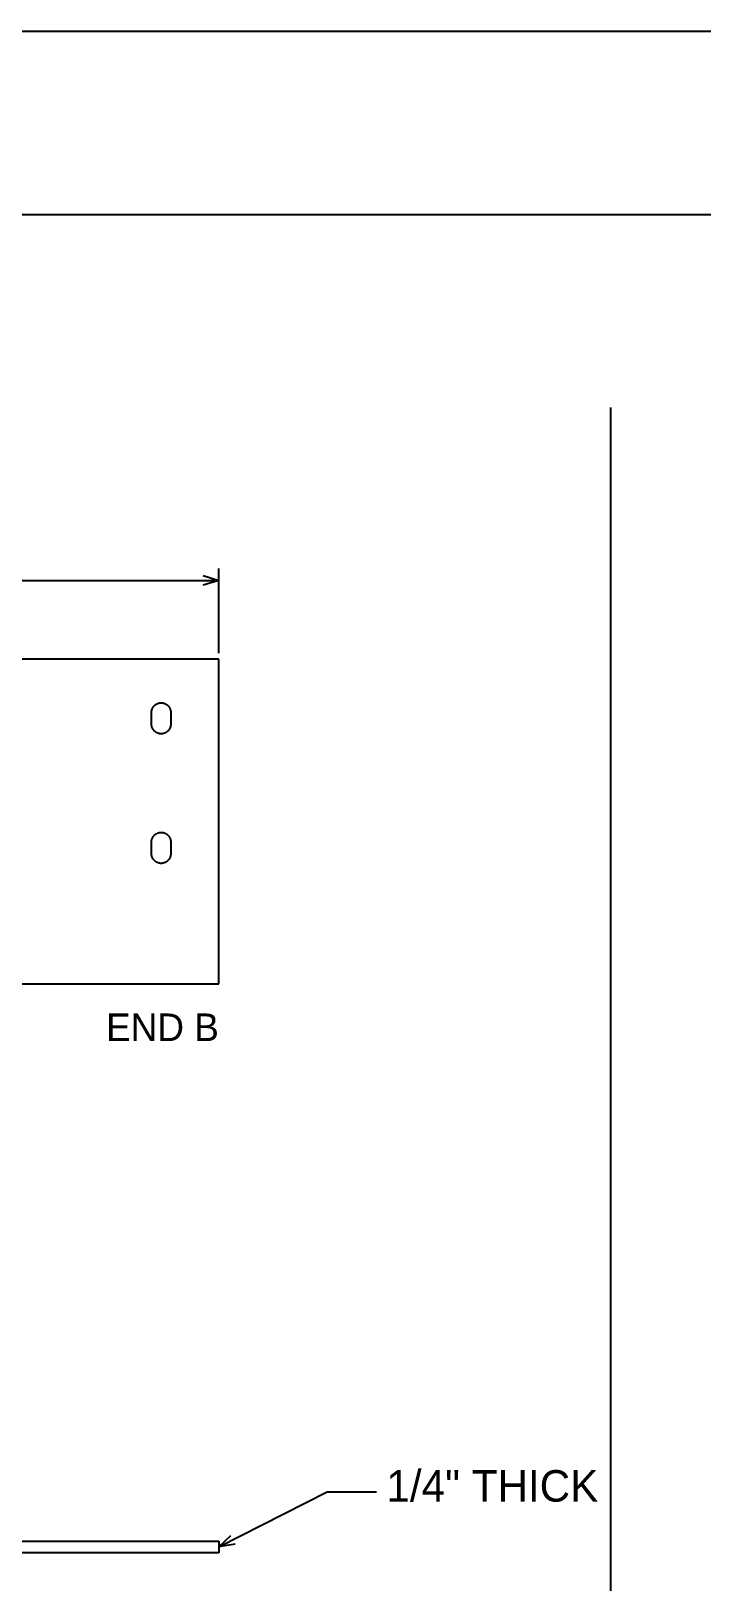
# Model space of a CAD drawing. Header units: inches. Extents: x 1.4 to 100.6, y 1.4 to 64.6.
# Drawn here: x 67.25 to 81.43, y 31.8 to 64.58 of the extents above; entities that cross this region are included whole.
import ezdxf
from ezdxf.enums import TextEntityAlignment as Align

# ---------------------------------------------------------------- set-up
doc = ezdxf.new("R2010")
doc.units = ezdxf.units.IN
doc.header["$MEASUREMENT"] = 0

msp = doc.modelspace()

# ---------------------------------------------------------------- linework, layer by layer
at = {"layer": 'ANNOTATION'}
for p, q in [((71.22, 51.432), (71.22, 53.223)), ((11.28, 52.973), (71.22, 52.973)), ((70.887, 53.078), (71.22, 52.973)), ((71.22, 52.973), (70.887, 52.869)), ((71.22, 32.542), (73.512, 33.708)), ((73.512, 33.708), (74.553, 33.708)), ((71.22, 32.542), (71.47, 32.786)), ((71.564, 32.6), (71.22, 32.542))]:
    msp.add_line(p, q, dxfattribs=at)
at = {"layer": 'OUTLINE'}
for p, q in [((1.417, 64.583), (100.583, 64.583)), ((1.417, 60.708), (100.583, 60.708)), ((79.5, 56.625), (79.5, 5.583)), ((71.22, 51.307), (11.28, 51.307)), ((71.22, 44.443), (71.22, 51.307)), ((69.797, 50.197), (69.798, 50.202)), ((69.797, 50.192), (69.797, 50.197)), ((69.797, 50.187), (69.797, 50.192)), ((69.797, 50.182), (69.797, 50.187)), ((69.797, 49.932), (69.797, 50.182)), ((69.798, 50.207), (69.799, 50.212)), ((69.798, 50.202), (69.798, 50.207)), ((69.799, 50.212), (69.8, 50.217)), ((69.8, 50.217), (69.801, 50.221)), ((69.801, 50.221), (69.802, 50.226)), ((69.802, 50.226), (69.803, 50.231)), ((69.803, 50.231), (69.804, 50.236)), ((69.804, 50.236), (69.806, 50.241)), ((69.806, 50.241), (69.807, 50.246)), ((69.807, 50.246), (69.809, 50.25)), ((69.809, 50.25), (69.811, 50.255)), ((69.811, 50.255), (69.812, 50.26)), ((69.812, 50.26), (69.814, 50.264)), ((69.814, 50.264), (69.816, 50.269)), ((69.816, 50.269), (69.819, 50.273)), ((69.819, 50.273), (69.821, 50.278)), ((69.821, 50.278), (69.823, 50.282)), ((69.823, 50.282), (69.826, 50.286)), ((69.826, 50.286), (69.828, 50.29)), ((69.828, 50.29), (69.831, 50.295)), ((69.831, 50.295), (69.834, 50.299)), ((69.834, 50.299), (69.837, 50.303)), ((69.837, 50.303), (69.84, 50.307)), ((69.84, 50.307), (69.843, 50.311)), ((69.843, 50.311), (69.846, 50.314)), ((69.846, 50.314), (69.85, 50.318)), ((69.85, 50.318), (69.853, 50.322)), ((69.853, 50.322), (69.856, 50.325)), ((69.856, 50.325), (69.86, 50.329)), ((69.86, 50.329), (69.864, 50.332)), ((69.864, 50.332), (69.867, 50.336)), ((69.867, 50.336), (69.871, 50.339)), ((69.871, 50.339), (69.875, 50.342)), ((69.875, 50.342), (69.879, 50.345)), ((69.879, 50.345), (69.883, 50.348)), ((69.883, 50.348), (69.887, 50.351)), ((69.887, 50.351), (69.891, 50.353)), ((69.891, 50.353), (69.896, 50.356)), ((69.896, 50.356), (69.9, 50.359)), ((69.9, 50.359), (69.904, 50.361)), ((69.904, 50.361), (69.909, 50.363)), ((69.909, 50.363), (69.913, 50.365)), ((69.913, 50.365), (69.918, 50.367)), ((69.918, 50.367), (69.922, 50.369)), ((69.922, 50.369), (69.927, 50.371)), ((69.927, 50.371), (69.932, 50.373)), ((69.932, 50.373), (69.936, 50.375)), ((69.936, 50.375), (69.941, 50.376)), ((69.941, 50.376), (69.946, 50.378)), ((69.946, 50.378), (69.951, 50.379)), ((69.951, 50.379), (69.956, 50.38)), ((69.956, 50.38), (69.96, 50.381)), ((69.96, 50.381), (69.965, 50.382)), ((69.965, 50.382), (69.97, 50.383)), ((69.97, 50.383), (69.975, 50.383)), ((69.975, 50.383), (69.98, 50.384)), ((69.98, 50.384), (69.985, 50.384)), ((69.985, 50.384), (69.99, 50.385)), ((69.99, 50.385), (69.995, 50.385)), ((69.995, 50.385), (70, 50.385)), ((70, 50.385), (70.005, 50.385)), ((70.005, 50.385), (70.01, 50.385)), ((70.01, 50.385), (70.015, 50.384)), ((70.015, 50.384), (70.02, 50.384)), ((70.02, 50.384), (70.025, 50.383)), ((70.025, 50.383), (70.03, 50.383)), ((70.03, 50.383), (70.035, 50.382)), ((70.035, 50.382), (70.04, 50.381)), ((70.04, 50.381), (70.044, 50.38)), ((70.044, 50.38), (70.049, 50.379)), ((70.049, 50.379), (70.054, 50.378)), ((70.054, 50.378), (70.059, 50.376)), ((70.059, 50.376), (70.064, 50.375)), ((70.064, 50.375), (70.068, 50.373)), ((70.068, 50.373), (70.073, 50.371)), ((70.073, 50.371), (70.078, 50.369)), ((70.078, 50.369), (70.082, 50.367)), ((70.082, 50.367), (70.087, 50.365)), ((70.087, 50.365), (70.091, 50.363)), ((70.091, 50.363), (70.096, 50.361)), ((70.096, 50.361), (70.1, 50.359)), ((70.1, 50.359), (70.104, 50.356)), ((70.104, 50.356), (70.109, 50.353)), ((70.109, 50.353), (70.113, 50.351)), ((70.113, 50.351), (70.117, 50.348)), ((70.117, 50.348), (70.121, 50.345)), ((70.121, 50.345), (70.125, 50.342)), ((70.125, 50.342), (70.129, 50.339)), ((70.129, 50.339), (70.133, 50.336)), ((70.133, 50.336), (70.136, 50.332)), ((70.136, 50.332), (70.14, 50.329)), ((70.14, 50.329), (70.144, 50.325)), ((70.144, 50.325), (70.147, 50.322)), ((70.147, 50.322), (70.15, 50.318)), ((70.15, 50.318), (70.154, 50.314)), ((70.154, 50.314), (70.157, 50.311)), ((70.157, 50.311), (70.16, 50.307)), ((70.16, 50.307), (70.163, 50.303)), ((70.163, 50.303), (70.166, 50.299)), ((70.166, 50.299), (70.169, 50.295)), ((70.169, 50.295), (70.172, 50.29)), ((70.172, 50.29), (70.174, 50.286)), ((70.174, 50.286), (70.177, 50.282)), ((70.177, 50.282), (70.179, 50.278)), ((70.179, 50.278), (70.181, 50.273)), ((70.181, 50.273), (70.184, 50.269)), ((70.184, 50.269), (70.186, 50.264)), ((70.186, 50.264), (70.188, 50.26)), ((70.188, 50.26), (70.189, 50.255)), ((70.189, 50.255), (70.191, 50.25)), ((70.191, 50.25), (70.193, 50.246)), ((70.193, 50.246), (70.194, 50.241)), ((70.194, 50.241), (70.196, 50.236)), ((70.196, 50.236), (70.197, 50.231)), ((70.197, 50.231), (70.198, 50.226)), ((70.198, 50.226), (70.199, 50.221)), ((70.199, 50.221), (70.2, 50.217)), ((70.2, 50.217), (70.201, 50.212)), ((70.201, 50.212), (70.202, 50.207)), ((70.202, 50.207), (70.202, 50.202)), ((70.202, 50.202), (70.203, 50.197)), ((70.203, 50.197), (70.203, 50.192)), ((70.203, 50.192), (70.203, 50.187)), ((70.203, 50.187), (70.203, 50.182)), ((70.203, 50.182), (70.203, 49.932)), ((69.797, 49.922), (69.797, 49.932)), ((69.798, 49.912), (69.797, 49.922)), ((69.799, 49.902), (69.798, 49.912)), ((69.801, 49.892), (69.799, 49.902)), ((69.803, 49.882), (69.801, 49.892)), ((69.806, 49.873), (69.803, 49.882)), ((69.809, 49.863), (69.806, 49.873)), ((69.812, 49.854), (69.809, 49.863)), ((69.816, 49.845), (69.812, 49.854)), ((69.821, 49.836), (69.816, 49.845)), ((69.826, 49.827), (69.821, 49.836)), ((69.831, 49.819), (69.826, 49.827)), ((70.174, 49.827), (70.169, 49.819)), ((70.179, 49.836), (70.174, 49.827)), ((70.184, 49.845), (70.179, 49.836)), ((70.188, 49.854), (70.184, 49.845)), ((70.191, 49.863), (70.188, 49.854)), ((70.194, 49.873), (70.191, 49.863)), ((70.197, 49.882), (70.194, 49.873)), ((70.199, 49.892), (70.197, 49.882)), ((70.201, 49.902), (70.199, 49.892)), ((70.202, 49.912), (70.201, 49.902)), ((70.203, 49.922), (70.202, 49.912)), ((70.203, 49.932), (70.203, 49.922)), ((69.837, 49.811), (69.831, 49.819)), ((69.843, 49.803), (69.837, 49.811)), ((69.85, 49.795), (69.843, 49.803)), ((69.856, 49.788), (69.85, 49.795)), ((69.864, 49.781), (69.856, 49.788)), ((69.871, 49.775), (69.864, 49.781)), ((69.879, 49.769), (69.871, 49.775)), ((69.887, 49.763), (69.879, 49.769)), ((69.896, 49.758), (69.887, 49.763)), ((69.904, 49.753), (69.896, 49.758)), ((69.913, 49.748), (69.904, 49.753)), ((69.922, 49.744), (69.913, 49.748)), ((69.932, 49.741), (69.922, 49.744)), ((69.941, 49.737), (69.932, 49.741)), ((69.951, 49.735), (69.941, 49.737)), ((69.96, 49.733), (69.951, 49.735)), ((69.97, 49.731), (69.96, 49.733)), ((69.98, 49.73), (69.97, 49.731)), ((69.99, 49.729), (69.98, 49.73)), ((70, 49.729), (69.99, 49.729)), ((70.01, 49.729), (70, 49.729)), ((70.02, 49.73), (70.01, 49.729)), ((70.03, 49.731), (70.02, 49.73)), ((70.04, 49.733), (70.03, 49.731)), ((70.049, 49.735), (70.04, 49.733)), ((70.059, 49.737), (70.049, 49.735)), ((70.068, 49.741), (70.059, 49.737)), ((70.078, 49.744), (70.068, 49.741)), ((70.087, 49.748), (70.078, 49.744)), ((70.096, 49.753), (70.087, 49.748)), ((70.104, 49.758), (70.096, 49.753)), ((70.113, 49.763), (70.104, 49.758)), ((70.121, 49.769), (70.113, 49.763)), ((70.129, 49.775), (70.121, 49.769)), ((70.136, 49.781), (70.129, 49.775)), ((70.144, 49.788), (70.136, 49.781)), ((70.15, 49.795), (70.144, 49.788)), ((70.157, 49.803), (70.15, 49.795)), ((70.163, 49.811), (70.157, 49.803)), ((70.169, 49.819), (70.163, 49.811)), ((69.816, 47.53), (69.819, 47.534)), ((69.819, 47.534), (69.821, 47.539)), ((69.821, 47.539), (69.823, 47.543)), ((69.823, 47.543), (69.826, 47.548)), ((69.826, 47.548), (69.828, 47.552)), ((69.828, 47.552), (69.831, 47.556)), ((69.831, 47.556), (69.834, 47.56)), ((69.834, 47.56), (69.837, 47.564)), ((69.837, 47.564), (69.84, 47.568)), ((69.84, 47.568), (69.843, 47.572)), ((69.843, 47.572), (69.846, 47.576)), ((69.846, 47.576), (69.85, 47.58)), ((69.85, 47.58), (69.853, 47.583)), ((69.853, 47.583), (69.856, 47.587)), ((69.856, 47.587), (69.86, 47.59)), ((69.86, 47.59), (69.864, 47.594)), ((69.864, 47.594), (69.867, 47.597)), ((69.867, 47.597), (69.871, 47.6)), ((69.871, 47.6), (69.875, 47.603)), ((69.875, 47.603), (69.879, 47.606)), ((69.879, 47.606), (69.883, 47.609)), ((69.883, 47.609), (69.887, 47.612)), ((69.887, 47.612), (69.891, 47.615)), ((69.891, 47.615), (69.896, 47.617)), ((69.896, 47.617), (69.9, 47.62)), ((69.9, 47.62), (69.904, 47.622)), ((69.904, 47.622), (69.909, 47.625)), ((69.909, 47.625), (69.913, 47.627)), ((69.913, 47.627), (69.918, 47.629)), ((69.918, 47.629), (69.922, 47.631)), ((69.922, 47.631), (69.927, 47.633)), ((69.927, 47.633), (69.932, 47.634)), ((69.932, 47.634), (69.936, 47.636)), ((69.936, 47.636), (69.941, 47.638)), ((69.941, 47.638), (69.946, 47.639)), ((69.946, 47.639), (69.951, 47.64)), ((69.951, 47.64), (69.956, 47.641)), ((69.956, 47.641), (69.96, 47.642)), ((69.96, 47.642), (69.965, 47.643)), ((69.965, 47.643), (69.97, 47.644)), ((69.97, 47.644), (69.975, 47.645)), ((69.975, 47.645), (69.98, 47.645)), ((69.98, 47.645), (69.985, 47.646)), ((69.985, 47.646), (69.99, 47.646)), ((69.99, 47.646), (69.995, 47.646)), ((69.995, 47.646), (70, 47.646)), ((70, 47.646), (70.005, 47.646)), ((70.005, 47.646), (70.01, 47.646)), ((70.01, 47.646), (70.015, 47.646)), ((70.015, 47.646), (70.02, 47.645)), ((70.02, 47.645), (70.025, 47.645)), ((70.025, 47.645), (70.03, 47.644)), ((70.03, 47.644), (70.035, 47.643)), ((70.035, 47.643), (70.04, 47.642)), ((70.04, 47.642), (70.044, 47.641)), ((70.044, 47.641), (70.049, 47.64)), ((70.049, 47.64), (70.054, 47.639)), ((70.054, 47.639), (70.059, 47.638)), ((70.059, 47.638), (70.064, 47.636)), ((70.064, 47.636), (70.068, 47.634)), ((70.068, 47.634), (70.073, 47.633)), ((70.073, 47.633), (70.078, 47.631)), ((70.078, 47.631), (70.082, 47.629)), ((70.082, 47.629), (70.087, 47.627)), ((70.087, 47.627), (70.091, 47.625)), ((70.091, 47.625), (70.096, 47.622)), ((70.096, 47.622), (70.1, 47.62)), ((70.1, 47.62), (70.104, 47.617)), ((70.104, 47.617), (70.109, 47.615)), ((70.109, 47.615), (70.113, 47.612)), ((70.113, 47.612), (70.117, 47.609)), ((70.117, 47.609), (70.121, 47.606)), ((70.121, 47.606), (70.125, 47.603)), ((70.125, 47.603), (70.129, 47.6)), ((70.129, 47.6), (70.133, 47.597)), ((70.133, 47.597), (70.136, 47.594)), ((70.136, 47.594), (70.14, 47.59)), ((70.14, 47.59), (70.144, 47.587)), ((70.144, 47.587), (70.147, 47.583)), ((70.147, 47.583), (70.15, 47.58)), ((70.15, 47.58), (70.154, 47.576)), ((70.154, 47.576), (70.157, 47.572)), ((70.157, 47.572), (70.16, 47.568)), ((70.16, 47.568), (70.163, 47.564)), ((70.163, 47.564), (70.166, 47.56)), ((70.166, 47.56), (70.169, 47.556)), ((70.169, 47.556), (70.172, 47.552)), ((70.172, 47.552), (70.174, 47.548)), ((70.174, 47.548), (70.177, 47.543)), ((70.177, 47.543), (70.179, 47.539)), ((70.179, 47.539), (70.181, 47.534)), ((70.181, 47.534), (70.184, 47.53)), ((69.797, 47.458), (69.798, 47.463)), ((69.797, 47.453), (69.797, 47.458)), ((69.797, 47.448), (69.797, 47.453)), ((69.797, 47.443), (69.797, 47.448)), ((69.797, 47.193), (69.797, 47.443)), ((69.798, 47.468), (69.799, 47.473)), ((69.798, 47.463), (69.798, 47.468)), ((69.799, 47.473), (69.8, 47.478)), ((69.8, 47.478), (69.801, 47.483)), ((69.801, 47.483), (69.802, 47.488)), ((69.802, 47.488), (69.803, 47.493)), ((69.803, 47.493), (69.804, 47.497)), ((69.804, 47.497), (69.806, 47.502)), ((69.806, 47.502), (69.807, 47.507)), ((69.807, 47.507), (69.809, 47.512)), ((69.809, 47.512), (69.811, 47.516)), ((69.811, 47.516), (69.812, 47.521)), ((69.812, 47.521), (69.814, 47.525)), ((69.814, 47.525), (69.816, 47.53)), ((70.184, 47.53), (70.186, 47.525)), ((70.186, 47.525), (70.188, 47.521)), ((70.188, 47.521), (70.189, 47.516)), ((70.189, 47.516), (70.191, 47.512)), ((70.191, 47.512), (70.193, 47.507)), ((70.193, 47.507), (70.194, 47.502)), ((70.194, 47.502), (70.196, 47.497)), ((70.196, 47.497), (70.197, 47.493)), ((70.197, 47.493), (70.198, 47.488)), ((70.198, 47.488), (70.199, 47.483)), ((70.199, 47.483), (70.2, 47.478)), ((70.2, 47.478), (70.201, 47.473)), ((70.201, 47.473), (70.202, 47.468)), ((70.202, 47.468), (70.202, 47.463)), ((70.202, 47.463), (70.203, 47.458)), ((70.203, 47.458), (70.203, 47.453)), ((70.203, 47.453), (70.203, 47.448)), ((70.203, 47.448), (70.203, 47.443)), ((70.203, 47.443), (70.203, 47.193)), ((69.797, 47.183), (69.797, 47.193)), ((69.798, 47.173), (69.797, 47.183)), ((69.799, 47.163), (69.798, 47.173)), ((69.801, 47.154), (69.799, 47.163)), ((69.803, 47.144), (69.801, 47.154)), ((69.806, 47.134), (69.803, 47.144)), ((69.809, 47.125), (69.806, 47.134)), ((69.812, 47.115), (69.809, 47.125)), ((69.816, 47.106), (69.812, 47.115)), ((69.821, 47.097), (69.816, 47.106)), ((69.826, 47.089), (69.821, 47.097)), ((69.831, 47.08), (69.826, 47.089)), ((69.837, 47.072), (69.831, 47.08)), ((69.843, 47.064), (69.837, 47.072)), ((69.85, 47.057), (69.843, 47.064)), ((69.856, 47.05), (69.85, 47.057)), ((69.864, 47.043), (69.856, 47.05)), ((69.871, 47.036), (69.864, 47.043)), ((69.879, 47.03), (69.871, 47.036)), ((69.887, 47.024), (69.879, 47.03)), ((69.896, 47.019), (69.887, 47.024)), ((69.904, 47.014), (69.896, 47.019)), ((69.913, 47.01), (69.904, 47.014)), ((69.922, 47.006), (69.913, 47.01)), ((69.932, 47.002), (69.922, 47.006)), ((69.941, 46.999), (69.932, 47.002)), ((69.951, 46.996), (69.941, 46.999)), ((69.96, 46.994), (69.951, 46.996)), ((69.97, 46.992), (69.96, 46.994)), ((69.98, 46.991), (69.97, 46.992)), ((69.99, 46.99), (69.98, 46.991)), ((70, 46.99), (69.99, 46.99)), ((70.01, 46.99), (70, 46.99)), ((70.02, 46.991), (70.01, 46.99)), ((70.03, 46.992), (70.02, 46.991)), ((70.04, 46.994), (70.03, 46.992)), ((70.049, 46.996), (70.04, 46.994)), ((70.059, 46.999), (70.049, 46.996)), ((70.068, 47.002), (70.059, 46.999)), ((70.078, 47.006), (70.068, 47.002)), ((70.087, 47.01), (70.078, 47.006)), ((70.096, 47.014), (70.087, 47.01)), ((70.104, 47.019), (70.096, 47.014)), ((70.113, 47.024), (70.104, 47.019)), ((70.121, 47.03), (70.113, 47.024)), ((70.129, 47.036), (70.121, 47.03)), ((70.136, 47.043), (70.129, 47.036)), ((70.144, 47.05), (70.136, 47.043)), ((70.15, 47.057), (70.144, 47.05)), ((70.157, 47.064), (70.15, 47.057)), ((70.163, 47.072), (70.157, 47.064)), ((70.169, 47.08), (70.163, 47.072)), ((70.174, 47.089), (70.169, 47.08)), ((70.179, 47.097), (70.174, 47.089)), ((70.184, 47.106), (70.179, 47.097)), ((70.188, 47.115), (70.184, 47.106)), ((70.191, 47.125), (70.188, 47.115)), ((70.194, 47.134), (70.191, 47.125)), ((70.197, 47.144), (70.194, 47.134)), ((70.199, 47.154), (70.197, 47.144)), ((70.201, 47.163), (70.199, 47.154)), ((70.202, 47.173), (70.201, 47.163)), ((70.203, 47.183), (70.202, 47.173)), ((70.203, 47.193), (70.203, 47.183)), ((11.28, 44.443), (71.22, 44.443)), ((11.28, 32.667), (71.22, 32.667)), ((71.22, 32.667), (71.22, 32.417)), ((71.22, 32.417), (11.28, 32.417))]:
    msp.add_line(p, q, dxfattribs=at)

# ---------------------------------------------------------------- texts
at = {"layer": 'ANNOTATION'}
msp.add_text('END B', height=0.5833, dxfattribs=at).set_placement((71.22, 43.235), align=Align.RIGHT)
msp.add_text('1/4" THICK', height=0.6667, dxfattribs=at).set_placement((74.762, 33.5))

doc.saveas('drawing.dxf')
